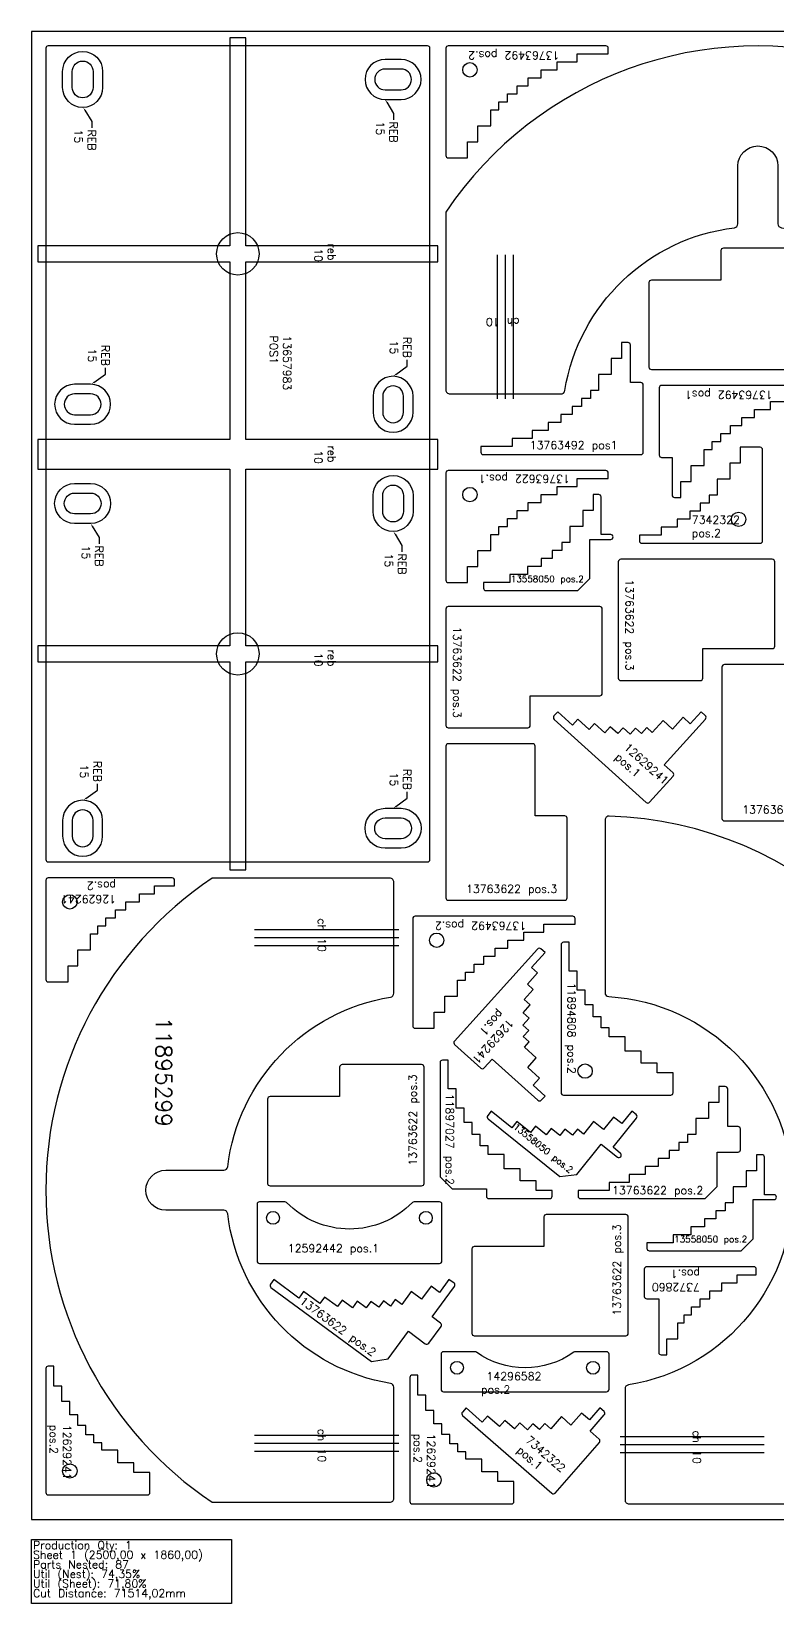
# Model space of a CAD drawing. Header units: millimetres. Extents: x 0 to 2500, y -105 to 1860.
# Drawn here: x 0 to 933, y -105 to 1860 of the extents above; entities that cross this region are included whole.
import ezdxf
from ezdxf import colors
from ezdxf.entities.mleader import LeaderData, LeaderLine
from ezdxf.math import Vec2, Vec3

# ---------------------------------------------------------------- set-up
doc = ezdxf.new("R2010")
doc.units = ezdxf.units.MM
for name, color, linetype in [('11894808', 7, 'Continuous'), ('11895299', 7, 'Continuous'), ('11897027', 7, 'Continuous'), ('12592442', 7, 'Continuous'), ('12629241', 7, 'Continuous'), ('13657983', 7, 'Continuous'), ('13763492v01', 7, 'Continuous'), ('13763622', 7, 'Continuous'), ('14296582', 7, 'Continuous'), ('Chanfro', 7, 'Continuous'), ('Des.', 7, 'Continuous'), ('Des.7342322', 7, 'Continuous'), ('Rebaixo', 6, 'Continuous'), ('sheet', 24, 'Continuous'), ('Stats', 7, 'Continuous'), ('Texto', 7, 'Continuous')]:
    doc.layers.add(name, color=color, linetype=linetype)
doc.styles.get("Standard").update_dxf_attribs({"font": 'txt.shx'})

msp = doc.modelspace()

# ---------------------------------------------------------------- linework, layer by layer
at = {"color": 1}
msp.add_lwpolyline([(882, 305.9), (906, 305.9), (906, 312.9, 0.414214), (903, 315.9), (769, 315.9, 0.414214), (766, 312.9), (766, 278.9, 0.414214), (769, 275.9), (784, 275.9), (784, 208.9, 0.414214), (787, 205.9), (794, 205.9), (794, 225.9), (808, 225.9), (808, 245.9), (816, 245.9), (816, 255.9), (825, 255.9), (825, 265.9), (836, 265.9), (836, 275.9), (848, 275.9), (848, 285.9), (863, 285.9), (863, 295.9), (882, 295.9)], format="xyb", close=True, dxfattribs=at)
at = {"layer": '11894808', "color": 1}
msp.add_lwpolyline([(662, 533.5, 0.414214), (665, 530.5), (799, 530.5, 0.414214), (802, 533.5), (802, 558.5), (782, 558.5), (782, 570.5), (762, 570.5), (762, 585.5), (742, 585.5), (742, 603.5), (722, 603.5), (722, 614.5), (712, 614.5), (712, 628.5), (702, 628.5), (702, 643.5), (692, 643.5), (692, 661.5), (682, 661.5), (682, 685.5), (672, 685.5), (672, 721.5), (665, 721.5, 0.414214), (662, 718.5)], format="xyb", close=True, dxfattribs=at)
msp.add_circle((692, 560.5), 9, dxfattribs=at)
at = {"layer": '11895299', "color": 1}
for points in [[(661.7, 1406.9, 0.367802), (666.7, 1411.1, -0.333957), (878.6, 1614.6, 0.379335), (883, 1619.6), (883, 1691.9, -0.999994), (933, 1691.9), (933, 1619.6, 0.379335), (937.4, 1614.6, -0.362228), (1152.1, 1386.6, 0.396702), (1157, 1381.9), (1372.8, 1381.9, 0.423695), (1377.8, 1387.1, 0.728066), (518, 1634.2), (518, 1411.9, 0.414214), (523, 1406.9)], [(741.9, 24.5, 0.414214), (746.9, 19.5), (969.2, 19.5, 0.226929), (1175.2, 369.1, 0.439671), (1170.2, 374.5), (1126.9, 374.5, -0.999996), (1126.9, 444.5), (1170.2, 444.5, 0.439671), (1175.2, 450, 0.379948), (722.1, 879.3, 0.423695), (716.9, 874.3), (716.9, 658.6, 0.396702), (721.6, 653.6, -0.895107), (746.1, 168.2, 0.367802), (741.9, 163.3)], [(168, 436.6), (240.3, 436.6, 0.379335), (245.3, 441, -0.333957), (448.8, 652.9, 0.367802), (453, 657.9), (453, 796.6, 0.414214), (448, 801.6), (225.7, 801.6, 0.53257), (225.7, 21.6), (448, 21.6, 0.414214), (453, 26.6), (453, 165.3, 0.367802), (448.8, 170.2, -0.333957), (245.3, 382.2, 0.379335), (240.3, 386.6), (168, 386.6, -0.999994)]]:
    msp.add_lwpolyline(points, format="xyb", close=True, dxfattribs=at)
at = {"layer": '11897027', "color": 1}
msp.add_lwpolyline([(520.7, 574.2), (513.7, 574.2, 0.414214), (510.7, 571.2), (510.7, 428.2), (525.7, 413.2), (568.7, 413.2), (568.7, 404.2, 0.414214), (571.7, 401.2), (647.7, 401.2, 0.414214), (650.7, 404.2), (650.7, 411.2), (630.7, 411.2), (630.7, 423.2), (610.7, 423.2), (610.7, 438.2), (590.7, 438.2), (590.7, 456.2), (570.7, 456.2), (570.7, 467.2), (560.7, 467.2), (560.7, 481.2), (550.7, 481.2), (550.7, 496.2), (540.7, 496.2), (540.7, 514.2), (530.7, 514.2), (530.7, 538.2), (520.7, 538.2)], format="xyb", close=True, dxfattribs=at)
at = {"layer": '12592442', "color": 1}
msp.add_lwpolyline([(282, 394.1), (282, 323.1, 0.414214), (285, 320.1), (510, 320.1, 0.414214), (513, 323.1), (513, 394.1, 0.414214), (510, 397.1), (478.3, 397.1, 0.201835), (476.2, 396.2, -0.420813), (318.9, 396.2, 0.201835), (316.7, 397.1), (285, 397.1, 0.414214)], format="xyb", close=True, dxfattribs=at)
for centre in [(302, 377.1), (493, 377.1)]:
    msp.add_circle(centre, 8, dxfattribs=at)
at = {"layer": '12629241', "color": 1}
for points in [[(676.4, 992.8), (657.8, 1009.6), (653.1, 1004.4, 0.414214), (653.3, 1000.1), (768.4, 896.3, 0.414214), (772.7, 896.5), (802.1, 929.2, 0.414214), (801.9, 933.4), (790.8, 943.5), (842.4, 1000.6, 0.414214), (842.1, 1004.9), (836.9, 1009.6), (823.5, 994.7), (814.6, 1002.7), (801.2, 987.9), (789.4, 998.6), (776, 983.8), (769.3, 989.8), (762.6, 982.4), (755.2, 989.1), (748.5, 981.6), (739.6, 989.7), (732.9, 982.3), (723.2, 991), (716.5, 983.5), (703.9, 994.9), (697.2, 987.5), (683.1, 1000.2)], [(179, 792), (179, 799, 0.414214), (176, 802), (21, 802, 0.414214), (18, 799), (18, 675, 0.414214), (21, 672), (46, 672), (46, 692), (58, 692), (58, 712), (74, 712), (74, 732), (83, 732), (83, 742), (93, 742), (93, 752), (105, 752), (105, 762), (118, 762), (118, 772), (135, 772), (135, 782), (154, 782), (154, 792)], [(625.2, 690), (642, 708.6), (636.8, 713.3, 0.414214), (632.5, 713.1), (528.7, 598, 0.414214), (528.9, 593.7), (561.6, 564.3, 0.414214), (565.8, 564.5), (575.9, 575.6), (633, 524, 0.414214), (637.3, 524.2), (642, 529.4), (627.1, 542.8), (635.1, 551.8), (620.3, 565.2), (631, 577), (616.2, 590.4), (622.2, 597.1), (614.8, 603.8), (621.5, 611.2), (614, 617.9), (622.1, 626.8), (614.7, 633.5), (623.4, 643.2), (615.9, 649.9), (627.3, 662.5), (619.9, 669.2), (632.6, 683.3)], [(28, 191.7), (21, 191.7, 0.414214), (18, 188.7), (18, 33.7, 0.414214), (21, 30.7), (145, 30.7, 0.414214), (148, 33.7), (148, 58.7), (128, 58.7), (128, 70.7), (108, 70.7), (108, 86.7), (88, 86.7), (88, 95.7), (78, 95.7), (78, 105.7), (68, 105.7), (68, 117.7), (58, 117.7), (58, 130.7), (48, 130.7), (48, 147.7), (38, 147.7), (38, 166.7), (28, 166.7)], [(483, 180.5), (476, 180.5, 0.414214), (473, 177.5), (473, 22.5, 0.414214), (476, 19.5), (600, 19.5, 0.414214), (603, 22.5), (603, 47.5), (583, 47.5), (583, 59.5), (563, 59.5), (563, 75.5), (543, 75.5), (543, 84.5), (533, 84.5), (533, 94.5), (523, 94.5), (523, 106.5), (513, 106.5), (513, 119.5), (503, 119.5), (503, 136.5), (493, 136.5), (493, 155.5), (483, 155.5)]]:
    msp.add_lwpolyline(points, format="xyb", close=True, dxfattribs=at)
for centre in [(48, 772), (48, 60.7), (503, 49.5)]:
    msp.add_circle(centre, 9, dxfattribs=at)
at = {"layer": '13657983', "color": 6}
for points in [[(495, 1842), (21, 1842, 0.414214), (18, 1839), (18, 825, 0.414214), (21, 822), (495, 822, 0.414214), (498, 825), (498, 1839, 0.414214)], [(51, 1790), (51, 1810, -1), (77, 1810), (77, 1790, -1)], [(442, 1787), (462, 1787, 1), (462, 1813), (442, 1813, 1)], [(439, 1404), (439, 1384, 1), (465, 1384), (465, 1404, 1)], [(54, 1381), (74, 1381, 1), (74, 1407), (54, 1407, 1)], [(54, 1283), (74, 1283, -1), (74, 1257), (54, 1257, -1)], [(439, 1260), (439, 1280, -1), (465, 1280), (465, 1260, -1)], [(51, 874), (51, 854, 1), (77, 854), (77, 874, 1)], [(442, 877), (462, 877, -1), (462, 851), (442, 851, -1)]]:
    msp.add_lwpolyline(points, format="xyb", close=True, dxfattribs=at)
for centre in [(258, 1582), (258, 1082)]:
    msp.add_circle(centre, 26.5, dxfattribs=at)
at = {"layer": '13763492v01', "color": 1}
for points in [[(521, 1842, 0.414214), (518, 1839), (518, 1705, 0.414214), (521, 1702), (545, 1702), (545, 1722), (558, 1722), (558, 1742), (574, 1742), (574, 1762), (584, 1762), (584, 1772), (595, 1772), (595, 1782), (607, 1782), (607, 1792), (621, 1792), (621, 1802), (637, 1802), (637, 1812), (657, 1812), (657, 1822), (682, 1822), (682, 1832), (721, 1832), (721, 1839, 0.414214), (718, 1842)], [(761.7, 1331.1, 0.414214), (764.7, 1334.1), (764.7, 1418.1, 0.414214), (761.7, 1421.1), (748.7, 1421.1), (748.7, 1468.1, 0.414214), (745.7, 1471.1), (737.7, 1471.1), (737.7, 1451.1), (724.7, 1451.1), (724.7, 1431.1), (708.7, 1431.1), (708.7, 1411.1), (698.7, 1411.1), (698.7, 1401.1), (687.7, 1401.1), (687.7, 1391.1), (675.7, 1391.1), (675.7, 1381.1), (661.7, 1381.1), (661.7, 1371.1), (645.7, 1371.1), (645.7, 1361.1), (625.7, 1361.1), (625.7, 1351.1), (600.7, 1351.1), (600.7, 1341.1), (561.7, 1341.1), (561.7, 1334.1, 0.414214), (564.7, 1331.1)], [(479.5, 754.1, 0.414214), (476.5, 751.1), (476.5, 617.1, 0.414214), (479.5, 614.1), (503.5, 614.1), (503.5, 634.1), (516.5, 634.1), (516.5, 654.1), (532.5, 654.1), (532.5, 674.1), (542.5, 674.1), (542.5, 684.1), (553.5, 684.1), (553.5, 694.1), (565.5, 694.1), (565.5, 704.1), (579.5, 704.1), (579.5, 714.1), (595.5, 714.1), (595.5, 724.1), (615.5, 724.1), (615.5, 734.1), (640.5, 734.1), (640.5, 744.1), (679.5, 744.1), (679.5, 751.1, 0.414214), (676.5, 754.1)]]:
    msp.add_lwpolyline(points, format="xyb", close=True, dxfattribs=at)
msp.add_lwpolyline([(984.7, 1417.5), (787.7, 1417.5, 0.414214), (784.7, 1414.5), (784.7, 1330.5, 0.414214), (787.7, 1327.5), (800.7, 1327.5), (800.7, 1280.5, 0.414214), (803.7, 1277.5), (811.7, 1277.5), (811.7, 1297.5), (824.7, 1297.5), (824.7, 1317.5), (840.7, 1317.5), (840.7, 1337.5), (850.7, 1337.5), (850.7, 1347.5), (861.7, 1347.5), (861.7, 1357.5), (873.7, 1357.5), (873.7, 1367.5), (887.7, 1367.5), (887.7, 1377.5), (903.7, 1377.5), (903.7, 1387.5), (923.7, 1387.5), (923.7, 1397.5), (948.7, 1397.5)], format="xyb", dxfattribs=at)
for centre in [(548, 1812), (506.5, 724.1)]:
    msp.add_circle(centre, 9, dxfattribs=at)
at = {"layer": '13763622', "color": 1}
for points in [[(861.8, 1586), (861.8, 1549), (774.8, 1549, 0.414214), (771.8, 1546), (771.8, 1440.5, 0.414214), (774.8, 1437.5), (964.3, 1437.5, 0.414214), (967.3, 1440.5), (967.3, 1586, 0.414214), (964.3, 1589), (864.8, 1589, 0.414214)], [(521, 1311.1, 0.414214), (518, 1308.1), (518, 1174.1, 0.414214), (521, 1171.1), (545, 1171.1), (545, 1191.1), (558, 1191.1), (558, 1211.1), (574, 1211.1), (574, 1231.1), (584, 1231.1), (584, 1241.1), (595, 1241.1), (595, 1251.1), (607, 1251.1), (607, 1261.1), (621, 1261.1), (621, 1271.1), (637, 1271.1), (637, 1281.1), (657, 1281.1), (657, 1291.1), (682, 1291.1), (682, 1301.1), (721, 1301.1), (721, 1308.1, 0.414214), (718, 1311.1)], [(839, 1051.7), (839, 1088.7), (926, 1088.7, 0.414214), (929, 1091.7), (929, 1197.2, 0.414214), (926, 1200.2), (736.5, 1200.2, 0.414214), (733.5, 1197.2), (733.5, 1051.7, 0.414214), (736.5, 1048.7), (836, 1048.7, 0.414214)], [(623.5, 992.6), (623.5, 1029.6), (710.5, 1029.6, 0.414214), (713.5, 1032.6), (713.5, 1138.1, 0.414214), (710.5, 1141.1), (521, 1141.1, 0.414214), (518, 1138.1), (518, 992.6, 0.414214), (521, 989.6), (620.5, 989.6, 0.414214)], [(1011.6, 978.7), (974.6, 978.7), (974.6, 1065.7, 0.414214), (971.6, 1068.7), (866.1, 1068.7, 0.414214), (863.1, 1065.7), (863.1, 876.2, 0.414214), (866.1, 873.2), (1011.6, 873.2, 0.414214), (1014.6, 876.2), (1014.6, 975.7, 0.414214)], [(666.5, 879.6), (629.5, 879.6), (629.5, 966.6, 0.414214), (626.5, 969.6), (521, 969.6, 0.414214), (518, 966.6), (518, 777.1, 0.414214), (521, 774.1), (666.5, 774.1, 0.414214), (669.5, 777.1), (669.5, 876.6, 0.414214)], [(385.2, 565.6), (385.2, 528.6), (298.2, 528.6, 0.414214), (295.2, 525.6), (295.2, 420.1, 0.414214), (298.2, 417.1), (487.7, 417.1, 0.414214), (490.7, 420.1), (490.7, 565.6, 0.414214), (487.7, 568.6), (388.2, 568.6, 0.414214)], [(842.2, 401.2), (857.2, 416.2), (857.2, 459.2), (883.2, 459.2, 0.414214), (886.2, 462.2), (886.2, 488.2, 0.414214), (883.2, 491.2), (870.2, 491.2), (870.2, 538.2, 0.414214), (867.2, 541.2), (859.2, 541.2), (859.2, 521.2), (846.2, 521.2), (846.2, 501.2), (830.2, 501.2), (830.2, 481.2), (820.2, 481.2), (820.2, 471.2), (809.2, 471.2), (809.2, 461.2), (797.2, 461.2), (797.2, 451.2), (783.2, 451.2), (783.2, 441.2), (767.2, 441.2), (767.2, 431.2), (747.2, 431.2), (747.2, 421.2), (722.2, 421.2), (722.2, 411.2), (683.2, 411.2), (683.2, 404.2, 0.414214), (686.2, 401.2)], [(640.5, 378.2), (640.5, 341.2), (553.5, 341.2, 0.414214), (550.5, 338.2), (550.5, 232.7, 0.414214), (553.5, 229.7), (743, 229.7, 0.414214), (746, 232.7), (746, 378.2, 0.414214), (743, 381.2), (643.5, 381.2, 0.414214)], [(424.9, 197.5), (445.9, 200.7), (471.4, 235.3), (492.3, 219.8, 0.414214), (496.5, 220.5), (512, 241.4, 0.414214), (511.3, 245.6), (500.9, 253.3), (528.8, 291.1, 0.414214), (528.2, 295.3), (521.7, 300.1), (509.9, 284), (499.4, 291.7), (487.5, 275.6), (474.6, 285.1), (462.8, 269), (454.7, 275), (448.8, 266.9), (439.9, 273.5), (434, 265.4), (424.3, 272.5), (418.4, 264.5), (407.1, 272.8), (401.2, 264.8), (388.3, 274.3), (382.4, 266.2), (366.3, 278.1), (360.4, 270.1), (340.2, 284.9), (334.3, 276.9), (302.9, 300.1), (298.8, 294.4, 0.414214), (299.4, 290.2)]]:
    msp.add_lwpolyline(points, format="xyb", close=True, dxfattribs=at)
msp.add_circle((548, 1281.1), 9, dxfattribs=at)
at = {"layer": '14296582', "color": 1}
msp.add_lwpolyline([(554.3, 209.7), (514.9, 209.7, 0.414214), (511.9, 206.7), (511.9, 162.7, 0.414214), (514.9, 159.7), (718.9, 159.7, 0.414214), (721.9, 162.7), (721.9, 206.7, 0.414214), (718.9, 209.7), (679.5, 209.7, 0.15584), (677.8, 209.1, -0.319438), (556.1, 209.1, 0.15584)], format="xyb", close=True, dxfattribs=at)
for centre in [(531.9, 189.7), (701.9, 189.7)]:
    msp.add_circle(centre, 8, dxfattribs=at)
at = {"layer": 'Chanfro', "color": 1}
for p, q in [((582, 1580.9), (582, 1400.9)), ((592, 1580.9), (592, 1400.9)), ((602, 1580.9), (602, 1400.9)), ((279, 737.6), (459, 737.6)), ((279, 727.6), (459, 727.6)), ((279, 717.6), (459, 717.6)), ((279, 105.6), (459, 105.6)), ((915.9, 103.5), (735.9, 103.5)), ((279, 95.6), (459, 95.6)), ((279, 85.6), (459, 85.6)), ((915.9, 93.5), (735.9, 93.5)), ((915.9, 83.5), (735.9, 83.5))]:
    msp.add_line(p, q, dxfattribs=at)
at = {"layer": 'Des.', "color": 1}
for points in [[(565, 1171.1), (565, 1164.1, 0.414214), (568, 1161.1), (683, 1161.1), (698, 1176.1), (698, 1225.1), (724, 1225.1, 1), (724, 1231.1), (712, 1231.1), (712, 1278.1, 0.414214), (709, 1281.1), (702, 1281.1), (702, 1261.1), (689, 1261.1), (689, 1241.1), (673, 1241.1), (673, 1221.1), (663, 1221.1), (663, 1211.1), (651, 1211.1), (651, 1201.1), (637, 1201.1), (637, 1191.1), (620, 1191.1), (620, 1181.1), (598, 1181.1), (598, 1171.1)], [(574.7, 510.5), (570.3, 505, 0.414214), (570.8, 500.8), (660.4, 428.8), (681.5, 431.1), (712.2, 469.3), (732.5, 453.1, 0.999889), (736.2, 457.7), (726.9, 465.3), (756.3, 501.9, 0.414214), (755.8, 506.1), (750.4, 510.5), (737.9, 494.9), (727.7, 503.1), (715.2, 487.5), (702.7, 497.5), (690.2, 481.9), (682.4, 488.1), (676.2, 480.3), (666.8, 487.9), (660.5, 480.1), (649.6, 488.8), (643.4, 481), (630.1, 491.7), (623.8, 483.9), (606.7, 497.6), (600.4, 489.8)], [(769.2, 345.9), (769.2, 338.9, 0.414214), (772.2, 335.9), (887.2, 335.9), (902.2, 350.9), (902.2, 399.9), (928.2, 399.9, 1), (928.2, 405.9), (916.2, 405.9), (916.2, 452.9, 0.414214), (913.2, 455.9), (906.2, 455.9), (906.2, 435.9), (893.2, 435.9), (893.2, 415.9), (877.2, 415.9), (877.2, 395.9), (867.2, 395.9), (867.2, 385.9), (855.2, 385.9), (855.2, 375.9), (841.2, 375.9), (841.2, 365.9), (824.2, 365.9), (824.2, 355.9), (802.2, 355.9), (802.2, 345.9)]]:
    msp.add_lwpolyline(points, format="xyb", close=True, dxfattribs=at)
at = {"layer": 'Des.7342322', "color": 1}
for points in [[(786.9, 1230.2), (759.9, 1230.2), (759.9, 1223.2, 0.414214), (762.9, 1220.2), (910.9, 1220.2, 0.414214), (913.9, 1223.2), (913.9, 1337.2, 0.414214), (910.9, 1340.2), (885.9, 1340.2), (885.9, 1320.2), (872.9, 1320.2), (872.9, 1300.2), (856.9, 1300.2), (856.9, 1280.2), (846.9, 1280.2), (846.9, 1270.2), (835.9, 1270.2), (835.9, 1260.2), (822.9, 1260.2), (822.9, 1250.2), (806.9, 1250.2), (806.9, 1240.2), (786.9, 1240.2)], [(570.1, 129.4), (563.5, 121.9), (543.2, 139.7), (538.6, 134.4, 0.414214), (538.9, 130.1), (650.3, 32.8, 0.414214), (654.6, 33.1), (709.8, 96.4, 0.414214), (709.5, 100.6), (698.2, 110.5), (716, 130.8, 0.414214), (715.7, 135.1), (710.4, 139.7), (697.3, 124.6), (687.5, 133.1), (674.3, 118.1), (662.3, 128.6), (649.1, 113.5), (641.6, 120.1), (635, 112.6), (626.7, 119.8), (620.2, 112.3), (610.4, 120.8), (603.8, 113.3), (591.7, 123.8), (585.2, 116.3)]]:
    msp.add_lwpolyline(points, format="xyb", close=True, dxfattribs=at)
msp.add_circle((883.9, 1250.2), 9, dxfattribs=at)
at = {"layer": 'Rebaixo', "color": 6}
msp.add_lwpolyline([(508, 1092), (268, 1092), (268, 1313), (508, 1313), (508, 1350), (268, 1350), (268, 1572), (508, 1572), (508, 1592), (268, 1592), (268, 1852), (248, 1852), (248, 1592), (8, 1592), (8, 1572), (248, 1572), (248, 1350), (8, 1350), (8, 1313), (248, 1313), (248, 1092), (8, 1092), (8, 1072), (248, 1072), (248, 812), (268, 812), (268, 1072), (508, 1072)], close=True, dxfattribs=at)
for points in [[(39, 1790), (39, 1810, -1), (89, 1810), (89, 1790, -1)], [(442, 1775), (462, 1775, 1), (462, 1825), (442, 1825, 1)], [(54, 1369), (74, 1369, 1), (74, 1419), (54, 1419, 1)], [(427, 1404), (427, 1384, 1), (477, 1384), (477, 1404, 1)], [(427, 1260), (427, 1280, -1), (477, 1280), (477, 1260, -1)], [(54, 1295), (74, 1295, -1), (74, 1245), (54, 1245, -1)], [(39, 874), (39, 854, 1), (89, 854), (89, 874, 1)], [(442, 889), (462, 889, -1), (462, 839), (442, 839, -1)]]:
    msp.add_lwpolyline(points, format="xyb", close=True, dxfattribs=at)
at = {"layer": 'sheet', "color": 7}
msp.add_lwpolyline([(0, 0), (2500, 0), (2500, 1860), (0, 1860)], close=True, dxfattribs=at)
at = {"layer": 'Stats', "color": 151}
msp.add_lwpolyline([(0, -25), (250, -25), (250, -105), (0, -105), (0, -25)], close=True, dxfattribs=at)

# ---------------------------------------------------------------- texts
at = {"layer": 'Chanfro', "color": 1, "char_height": 10, "width": 73.281}
for insert, attachment_point, rotation in [((610, 1501.8), 7, 180), ((358.1, 709.6), 9, 270), ((358.1, 113.6), 7, 270), ((836.8, 111.5), 1, 270)]:
    msp.add_mtext('ch 10', dxfattribs=dict(at, insert=insert, attachment_point=attachment_point, rotation=rotation))
at = {"layer": 'Rebaixo', "color": 6, "char_height": 10, "rotation": 270}
for s, insert, attachment_point in [('{\\W0.255102; }reb\\P{\\W1.005102; }10', (380.3, 1597.9), 1), ('{\\W0.255102; }reb\\P{\\W1.005102; }10', (380.3, 1345.5), 1), ('reb\\P10', (380.3, 1066.1), 3)]:
    msp.add_mtext_dynamic_manual_height_columns(s, width=31.769, gutter_width=12.5, heights=[0], dxfattribs=dict(at, insert=insert, attachment_point=attachment_point))
at = {"layer": 'Stats', "color": 60}
for s, p in [('Sheet 1 (2500,00 x 1860,00)', (2, -49)), ('Production Qty: 1', (2, -37)), ('Parts Nested: 87', (2, -61)), ('Util (Nest): 74,35%', (2, -73)), ('Util (Sheet): 71,80%', (2, -85)), ('Cut Distance: 71514,02mm', (2, -97))]:
    msp.add_text(s, height=10, dxfattribs=at).set_placement(p)
at = {"layer": 'Texto', "color": 1, "attachment_point": 1}
for s, insert, char_height, width, rotation in [('13763492 pos.2', (659.9, 1825.1), 10, 113.699, 180), ('13763492 pos1', (926.5, 1400.6), 10, 113.699, 180), ('13763622 pos.1', (673, 1295.7), 10, 113.35, 180), ('13763622 pos.3', (752.7, 1175), 10, 113.35, 270), ('13763622 pos.3', (537.2, 1115.8), 10, 113.35, 270), ('12629241 \\P{\\W0.77134; }pos.1', (746.5, 971.3), 10, 36.677, 317.9415), ('12629241 \\P{\\W0.535839; }pos.2', (105.7, 770.4), 10, 36.677, 180), ('13763492 pos.2', (618.3, 737.1), 10, 113.699, 180), ('11894808 pos.2', (680.2, 671.1), 10, 147.415, 270), ('12629241 \\P{\\W0.77134; }pos.1', (603.7, 619.9), 10, 36.677, 227.9415), ('11895299', (175.3, 628), 20, 331.057, 270), ('13763622 pos.3', (471.5, 442.3), 10, 113.35, 90), ('11897027 pos.2', (527.8, 532.2), 10, 121.437, 270), ('13558050 pos.2', (606.8, 495.8), 8, 136.979, 321.2383), ('13763622 pos.3', (726.7, 254.9), 10, 113.35, 90), ('7372860 pos.1', (835.5, 285.4), 10, 66.712, 180), ('13763622 pos.2', (340.3, 279.2), 10, 113.35, 323.5491), ('12629241 \\P{\\W0.535839; }pos.2', (49.6, 118.4), 10, 36.677, 270), ('12629241 \\P{\\W0.535839; }pos.2', (504.6, 107.3), 10, 36.677, 270), ('7342322 pos.1', (623.4, 105.5), 10, 67.429, 318.8785)]:
    msp.add_mtext(s, dxfattribs=dict(at, insert=insert, char_height=char_height, width=width, rotation=rotation))
at = {"layer": 'Texto', "color": 6, "insert": (324.5, 1480), "char_height": 10, "attachment_point": 1, "rotation": 270}
msp.add_mtext_dynamic_manual_height_columns('13657983 POS1', width=104.16, gutter_width=12.5, heights=[0], dxfattribs=at)
at = {"layer": 'Texto', "color": 1, "attachment_point": 1}
for s, insert, char_height, width in [('13763492 pos1', (622.8, 1348), 10, 113.699), ('7342322 pos.2', (825.4, 1254.7), 10, 67.429), ('13558050 pos.2', (599.2, 1179.7), 8, 136.979), ('13763622 pos.3', (888.4, 892.4), 10, 113.35), ('13763622 pos.3', (543.2, 793.3), 10, 113.35), ('13763622 pos.2', (725.7, 416.5), 10, 113.35), ('13558050 pos.2', (803.4, 354.5), 8, 136.979), ('12592442 pos.1', (320.5, 344), 10, 172.107), ('{\\W0.765948; }14296582 pos.2', (562, 184.1), 10, 103.899)]:
    msp.add_mtext(s, dxfattribs=dict(at, insert=insert, char_height=char_height, width=width))

# ---------------------------------------------------------------- leaders
at = {"layer": 'Rebaixo', "color": 6}
ml = msp.add_multileader_mtext('Standard', dxfattribs=at)
ml.set_content('REB\\P15', color=6)
ml.set_leader_properties()
ml.build(insert=Vec2(0, 0))
ctx = ml.context
ctx.base_point, ctx.char_height, ctx.plane_origin, ctx.plane_x_axis, ctx.plane_y_axis = Vec3(452.6, 1749.4), 10, Vec3(442, 1775), Vec3(0, -1), Vec3(1, 0)
notes = []
notes.append((ctx, [(0, (1, 1, 0), (452.6, 1757.4), (0, -1), 8, [(0, [(442, 1775)], 0, [])])]))
ctx.mtext.insert, ctx.mtext.text_direction, ctx.mtext.rotation, ctx.mtext.flow_direction = Vec3(457.6, 1747.4), Vec3(0, -1), 4.712389, 5
ml = msp.add_multileader_mtext('Standard', dxfattribs=at)
ml.set_content('REB\\P15', color=6)
ml.set_leader_properties()
ml.build(insert=Vec2(0, 0))
ctx = ml.context
ctx.base_point, ctx.char_height, ctx.plane_origin, ctx.plane_x_axis, ctx.plane_y_axis = Vec3(75.3, 1739.4), 10, Vec3(64.7, 1765), Vec3(0, -1), Vec3(1, 0)
notes.append((ctx, [(0, (1, 1, 0), (75.3, 1747.4), (0, -1), 8, [(0, [(64.7, 1765)], 0, [])])]))
ctx.mtext.insert, ctx.mtext.text_direction, ctx.mtext.rotation, ctx.mtext.flow_direction = Vec3(80.4, 1737.4), Vec3(0, -1), 4.712389, 5
ml = msp.add_multileader_mtext('Standard', dxfattribs=at)
ml.set_content('REB\\P15', color=6)
ml.set_leader_properties()
ml.build(insert=Vec2(0, 0))
ctx = ml.context
ctx.base_point, ctx.char_height, ctx.plane_origin, ctx.plane_x_axis, ctx.plane_y_axis = Vec3(469.7, 1480.3), 10, Vec3(452, 1429), Vec3(0, -1), Vec3(1, 0)
ctx.text_align_type = 1
notes.append((ctx, [(0, (1, 1, 0), (469.7, 1441.7), (0, 1), 8, [(0, [(452, 1429)], 0, [])])]))
ctx.mtext.insert, ctx.mtext.text_direction, ctx.mtext.rotation, ctx.mtext.alignment, ctx.mtext.flow_direction = Vec3(474.8, 1465.1), Vec3(0, -1), 4.712389, 2, 5
ml = msp.add_multileader_mtext('Standard', dxfattribs=at)
ml.set_content('REB\\P15', color=6)
ml.set_leader_properties()
ml.build(insert=Vec2(0, 0))
ctx = ml.context
ctx.base_point, ctx.char_height, ctx.plane_origin, ctx.plane_x_axis, ctx.plane_y_axis = Vec3(92.4, 1470.4), 10, Vec3(74.7, 1419), Vec3(0, -1), Vec3(1, 0)
ctx.text_align_type = 1
notes.append((ctx, [(0, (1, 1, 0), (92.4, 1431.7), (0, 1), 8, [(0, [(74.7, 1419)], 0, [])])]))
ctx.mtext.insert, ctx.mtext.text_direction, ctx.mtext.rotation, ctx.mtext.alignment, ctx.mtext.flow_direction = Vec3(97.5, 1455.1), Vec3(0, -1), 4.712389, 2, 5
ml = msp.add_multileader_mtext('Standard', dxfattribs=at)
ml.set_content('REB\\P15', color=6)
ml.set_leader_properties()
ml.build(insert=Vec2(0, 0))
ctx = ml.context
ctx.base_point, ctx.char_height, ctx.plane_origin, ctx.plane_x_axis, ctx.plane_y_axis = Vec3(84.6, 1219.4), 10, Vec3(74, 1245), Vec3(0, -1), Vec3(1, 0)
notes.append((ctx, [(0, (1, 1, 0), (84.6, 1227.4), (0, -1), 8, [(0, [(74, 1245)], 0, [])])]))
ctx.mtext.insert, ctx.mtext.text_direction, ctx.mtext.rotation, ctx.mtext.flow_direction = Vec3(89.7, 1217.4), Vec3(0, -1), 4.712389, 5
ml = msp.add_multileader_mtext('Standard', dxfattribs=at)
ml.set_content('REB\\P15', color=6)
ml.set_leader_properties()
ml.build(insert=Vec2(0, 0))
ctx = ml.context
ctx.base_point, ctx.char_height, ctx.plane_origin, ctx.plane_x_axis, ctx.plane_y_axis = Vec3(463.1, 1209.4), 10, Vec3(452.5, 1235), Vec3(0, -1), Vec3(1, 0)
notes.append((ctx, [(0, (1, 1, 0), (463.1, 1217.4), (0, -1), 8, [(0, [(452.5, 1235)], 0, [])])]))
ctx.mtext.insert, ctx.mtext.text_direction, ctx.mtext.rotation, ctx.mtext.flow_direction = Vec3(468.2, 1207.4), Vec3(0, -1), 4.712389, 5
ml = msp.add_multileader_mtext('Standard', dxfattribs=at)
ml.set_content('REB\\P15', color=6)
ml.set_leader_properties()
ml.build(insert=Vec2(0, 0))
ctx = ml.context
ctx.base_point, ctx.char_height, ctx.plane_origin, ctx.plane_x_axis, ctx.plane_y_axis = Vec3(82.4, 950.4), 10, Vec3(64.7, 899), Vec3(0, -1), Vec3(1, 0)
ctx.text_align_type = 1
notes.append((ctx, [(0, (1, 1, 0), (82.4, 911.7), (0, 1), 8, [(0, [(64.7, 899)], 0, [])])]))
ctx.mtext.insert, ctx.mtext.text_direction, ctx.mtext.rotation, ctx.mtext.alignment, ctx.mtext.flow_direction = Vec3(87.5, 935.1), Vec3(0, -1), 4.712389, 2, 5
ml = msp.add_multileader_mtext('Standard', dxfattribs=at)
ml.set_content('REB\\P15', color=6)
ml.set_leader_properties()
ml.build(insert=Vec2(0, 0))
ctx = ml.context
ctx.base_point, ctx.char_height, ctx.plane_origin, ctx.plane_x_axis, ctx.plane_y_axis = Vec3(469.7, 940.4), 10, Vec3(452, 889), Vec3(0, -1), Vec3(1, 0)
ctx.text_align_type = 1
notes.append((ctx, [(0, (1, 1, 0), (469.7, 901.7), (0, 1), 8, [(0, [(452, 889)], 0, [])])]))
ctx.mtext.insert, ctx.mtext.text_direction, ctx.mtext.rotation, ctx.mtext.alignment, ctx.mtext.flow_direction = Vec3(474.8, 925.1), Vec3(0, -1), 4.712389, 2, 5
for ctx, leaders in notes:
    for number, flags, end, landing, length, lines in leaders:
        leader = LeaderData()
        leader.index, (leader.has_last_leader_line, leader.has_dogleg_vector, leader.attachment_direction) = number, flags
        leader.last_leader_point, leader.dogleg_vector, leader.dogleg_length = Vec3(end), Vec3(landing), length
        for number, points, colour, breaks in lines:
            line = LeaderLine()
            line.index, line.vertices, line.color, line.breaks = number, Vec3.list(points), colors.encode_raw_color(colour), breaks
            leader.lines.append(line)
        ctx.leaders.append(leader)

doc.saveas('drawing.dxf')
